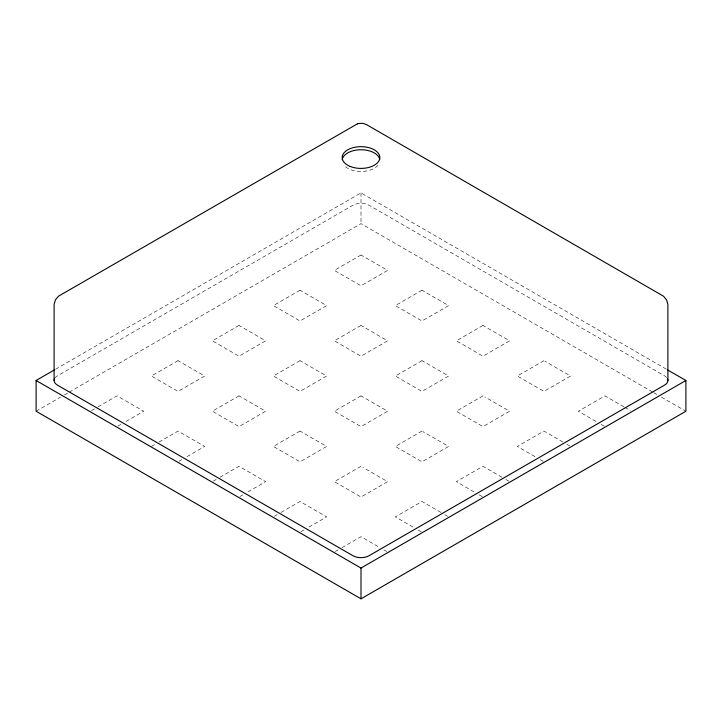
<?xml version="1.0" encoding="UTF-8"?>
<svg xmlns="http://www.w3.org/2000/svg" width="722" height="722" viewBox="0 0 722 722"><rect width="100%" height="100%" fill="white"/><g stroke="black" fill="none" stroke-linecap="round" stroke-linejoin="round"><path stroke-width="0.54" stroke-dasharray="3.61 2.71" d="M55.612 369.213L361 192.9L667.363 369.781M36.1 411.233L60.495 397.154M64.393 394.898L68.301 392.642M69.276 392.082L361 223.658L652.724 392.082M91.378 410.683L97.082 407.388M98.039 406.838L117.054 395.855L143.687 411.233L124.671 422.217M118.011 426.061L120.863 424.41M151.412 446.44L155.221 444.247M159.02 442.054L178.045 431.07L204.678 446.44L185.653 457.423M178.993 461.268L181.845 459.625M213.351 481.105L216.203 479.453M220.011 477.26L239.027 466.277L265.66 481.655L246.635 492.639M239.984 496.483L242.836 494.832M274.333 516.311L277.185 514.669M280.993 512.467L300.018 501.483L326.642 516.862L307.626 527.845M361 466.277L334.367 481.655L361 497.025L387.633 481.655L362.904 467.378M421.982 431.07L395.358 446.44L421.982 461.818L448.615 446.44L422.939 431.621M482.973 395.855L456.34 411.233L482.973 426.612L509.606 411.233L484.877 396.956M543.955 360.648L517.322 376.027L543.955 391.396L570.588 376.027L544.911 361.199M300.966 531.69L303.818 530.038M335.324 551.527L338.176 549.875M341.975 547.682L361 536.699L380.025 547.682M653.699 392.642L657.607 394.898M661.505 397.154L685.9 411.233M623.961 406.838L604.946 395.855L578.313 411.233L597.329 422.217M624.918 407.388L630.622 410.683M601.137 424.41L604.946 426.612M562.979 442.054L543.955 431.07L517.322 446.44L536.347 457.423M566.779 444.247L569.64 445.898M540.155 459.625L543.955 461.818M501.989 477.26L482.973 466.277L456.34 481.655L475.365 492.639M505.797 479.453L508.649 481.105M479.164 494.832L482.973 497.025M441.007 512.467L421.982 501.483L395.358 516.862L414.374 527.845M444.815 514.669L447.667 516.311M418.182 530.038L421.982 532.24M383.824 549.875L386.676 551.527M361 192.9L361 223.658M54.953 377.985A11.299 6.525 0 0 1 57.408 375.873L353.013 205.201A11.299 6.525 0 0 1 368.987 205.201L664.592 375.873A11.299 6.525 0 0 1 667.047 377.985M378.066 165.212A18.835 10.875 0 0 1 361 171.484A18.835 10.875 0 0 1 343.934 165.212M178.045 360.648L151.412 376.027L178.045 391.396L204.678 376.027L178.045 360.648M239.027 325.442L212.394 340.811L239.027 356.19L265.66 340.811L239.027 325.442M300.018 290.226L273.385 305.605L300.018 320.983L326.642 305.605L300.018 290.226M361 255.019L334.367 270.398L361 285.768L387.633 270.398L361 255.019M239.027 395.855L212.394 411.233L239.027 426.612L265.66 411.233L239.027 395.855M300.018 360.648L273.385 376.027L300.018 391.396L326.642 376.027L300.018 360.648M361 325.442L334.367 340.811L361 356.19L387.633 340.811L361 325.442M421.982 290.226L395.358 305.605L421.982 320.983L448.615 305.605L421.982 290.226M300.018 431.07L273.385 446.44L300.018 461.818L326.642 446.44L300.018 431.07M361 395.855L334.367 411.233L361 426.612L387.633 411.233L361 395.855M421.982 360.648L395.358 376.027L421.982 391.396L448.615 376.027L421.982 360.648M482.973 325.442L456.34 340.811L482.973 356.19L509.606 340.811L482.973 325.442"/><path stroke-width="1.08" d="M667.363 369.781L685.9 380.485L685.9 411.233L361 598.818L36.1 411.233L36.1 380.485L54.637 369.781M36.1 380.485L361 568.061L685.9 380.485M357.634 123.706L58.536 296.173L55.377 299.937L54.114 304.603L54.096 380.485M358.22 123.543L362.742 123.318L366.568 124.644L663.464 296.173L666.623 299.937L667.886 304.603L667.904 380.485M357.372 123.778L358.419 123.48M361 568.061L361 598.818M667.516 378.797A11.299 6.525 0 0 1 664.592 385.097L368.987 555.759A11.299 6.525 0 0 1 353.013 555.759L57.408 385.097A11.299 6.525 0 0 1 54.484 378.797M342.237 159.67A18.835 10.875 0 0 1 361 149.743A18.835 10.875 0 0 1 379.763 159.67M350.197 166.448A18.835 10.875 0 0 0 379.763 158.488A18.835 10.875 0 0 0 353.04 147.685A18.835 10.875 0 0 0 350.197 166.448"/></g></svg>
